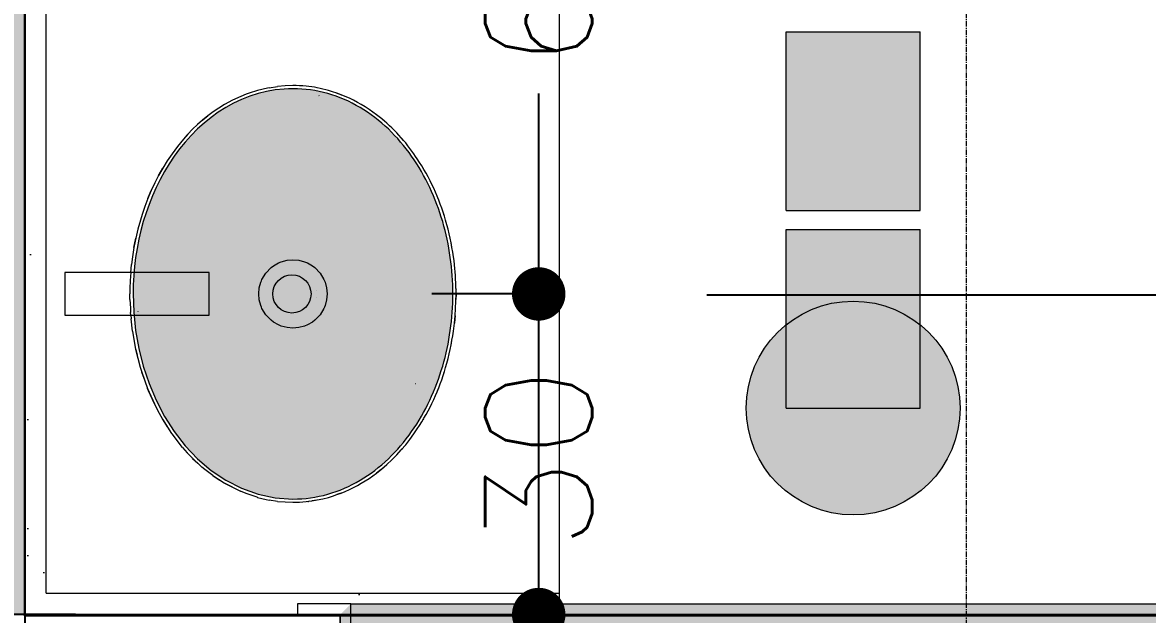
# Model space of a CAD drawing. Header units: metres. Extents: x -1783 to 21505, y -57 to 13660.
# Drawn here: x 13533.9 to 13639.1, y 10411.2 to 10466.6 of the extents above; entities that cross this region are included whole.
import ezdxf

# ---------------------------------------------------------------- set-up
doc = ezdxf.new("R2010")
doc.units = ezdxf.units.M
doc.header["$MEASUREMENT"] = 0
doc.linetypes.add('Dashed', pattern=[0.07, 0.045, -0.025])
doc.linetypes.add('Dot & Dashed', pattern=[0.6, 0.5, -0.05, 0, -0.05])
for name, color, linetype, lineweight in [('0_Caneta_No__99', 7, 'Continuous', 20), ('Bombeiro', 1, 'Continuous', 0), ('Janelas Archicad_Caneta_No__10', 7, 'Continuous', 5), ('Janelas Archicad_Caneta_No__241', 7, 'Continuous', 13), ('LOUCAS-METAIS.ARQ_Caneta_No__96', 252, 'Continuous', 0), ('PAREDE CONSTRUIR_Caneta_No__241', 7, 'Continuous', 13)]:
    doc.layers.add(name, color=color, linetype=linetype, lineweight=lineweight)
for name, color, linetype in [('cotas', 7, 'Continuous'), ('COTAS EXECUTIVO.EXEC', 7, 'Continuous'), ('Janelas Archicad', 7, 'Continuous'), ('PAREDE CONSTRUIR', 7, 'Continuous')]:
    doc.layers.add(name, color=color, linetype=linetype)
for name, color, linetype, lineweight, true_color in [('Janelas Archicad_Caneta_No__9', 7, 'Continuous', 5, 0x020202), ('LOUCAS-METAIS.ARQ_Caneta_No__13', 7, 'Continuous', 0, 0xaaaaaa), ('LOUCAS-METAIS.ARQ_Caneta_No__16', 7, 'Continuous', 0, 0xc9c9c9), ('LOUCAS-METAIS.ARQ_Caneta_No__19', 7, 'Continuous', 0, 0xe9e9e9)]:
    doc.layers.add(name, color=color, linetype=linetype, lineweight=lineweight, true_color=true_color)
doc.styles.add('R80', font='romans.shx', dxfattribs={"height": 10})
doc.dimstyles.new('1-50', dxfattribs={"dimtxt": 10, "dimasz": 5, "dimexe": 10, "dimexo": 10, "dimgap": 3, "dimtad": 1, "dimdec": 1, "dimrnd": 1, "dimdsep": 46, "dimtxsty": 'R80', "dimblk": 'DOT', "dimcen": 0, "dimclrd": 252, "dimclre": 252, "dimclrt": 252, "dimadec": 0, "dimazin": 0, "dimtfac": 1, "dimtdec": 1, "dimtix": 1, "dimtmove": 2, "dimatfit": 3, "dimldrblk": 'DOT', "dimfxl": 1, "dimtolj": 1, "dimarcsym": 0})
pattern_1 = [(45, (18585.245, 16091.269), (-6.363961, 6.363961), [0, -6, 0, -9]), (110, (18605.245, 16091.269), (8.457234, 3.078181), [0, -4.4, 0, -7.6])]

# ---------------------------------------------------------------- blocks, each defined once
blk = doc.blocks.new('_Dot')
at = {"color": 0, "linetype": 'ByBlock', "lineweight": -2}
blk.add_line((-0.5, 0), (-1, 0), dxfattribs=at)
at = {"color": 0, "linetype": 'ByBlock', "const_width": 0.5}
blk.add_lwpolyline([(-0.25, 0, 1), (0.25, 0, 1)], format="xyb", close=True, dxfattribs=at)
blk = doc.blocks.new('*D7155')
at = {"layer": 'COTAS EXECUTIVO.EXEC', "color": 252, "lineweight": -2, "transparency": 16777216}
for p, q in [((13582.15, 10446.21), (13582.15, 10451.21)), ((13581.37, 10441.21), (13572.15, 10441.21)), ((13582.15, 10411.21), (13582.15, 10441.21)), ((13544.08, 10411.21), (13592.15, 10411.21)), ((13582.15, 10406.21), (13582.15, 10401.21))]:
    blk.add_line(p, q, dxfattribs=at)
at = {"layer": 'COTAS EXECUTIVO.EXEC', "color": 252, "lineweight": -2, "transparency": 16777216, "xscale": 5, "yscale": 5, "zscale": 5}
for p, rotation in [((13582.15, 10441.21), 270), ((13582.15, 10411.21), 90)]:
    blk.add_blockref('_Dot', p, dxfattribs=dict(at, rotation=rotation))
at = {"layer": 'COTAS EXECUTIVO.EXEC', "color": 252, "transparency": 16777216, "insert": (13582.15, 10425.81), "char_height": 10, "attachment_point": 5, "rotation": 90, "style": 'R80'}
blk.add_mtext('\\A1;30', dxfattribs=at)
blk = doc.blocks.new('*D7156')
at = {"layer": 'COTAS EXECUTIVO.EXEC', "color": 252, "lineweight": -2, "transparency": 16777216}
for p, q in [((13579.37, 10501.21), (13572.15, 10501.21)), ((13582.15, 10496.21), (13582.15, 10481.67)), ((13582.15, 10446.21), (13582.15, 10459.95)), ((13581.37, 10441.21), (13572.15, 10441.21))]:
    blk.add_line(p, q, dxfattribs=at)
at = {"layer": 'COTAS EXECUTIVO.EXEC', "color": 252, "lineweight": -2, "transparency": 16777216, "xscale": 5, "yscale": 5, "zscale": 5}
for p, rotation in [((13582.15, 10501.21), 90), ((13582.15, 10441.21), 270)]:
    blk.add_blockref('_Dot', p, dxfattribs=dict(at, rotation=rotation))
at = {"layer": 'COTAS EXECUTIVO.EXEC', "color": 252, "transparency": 16777216, "insert": (13582.15, 10470.81), "char_height": 10, "attachment_point": 5, "rotation": 90, "style": 'R80'}
blk.add_mtext('\\A1;60', dxfattribs=at)
blk = doc.blocks.new('*D7159')
at = {"layer": 'COTAS EXECUTIVO.EXEC', "color": 252, "lineweight": -2, "transparency": 16777216}
for p, q in [((13911.16, 10446.11), (13911.16, 10451.11)), ((13597.87, 10441.11), (13921.16, 10441.11)), ((13911.16, 10411.21), (13911.16, 10441.11)), ((13864.01, 10411.21), (13921.16, 10411.21)), ((13911.16, 10406.21), (13911.16, 10401.21))]:
    blk.add_line(p, q, dxfattribs=at)
at = {"layer": 'COTAS EXECUTIVO.EXEC', "color": 252, "lineweight": -2, "transparency": 16777216, "xscale": 5, "yscale": 5, "zscale": 5}
for p, rotation in [((13911.16, 10441.11), 270), ((13911.16, 10411.21), 90)]:
    blk.add_blockref('_Dot', p, dxfattribs=dict(at, rotation=rotation))
at = {"layer": 'COTAS EXECUTIVO.EXEC', "color": 252, "transparency": 16777216, "insert": (13911.16, 10425.76), "char_height": 10, "attachment_point": 5, "rotation": 90, "style": 'R80'}
blk.add_mtext('\\A1;30', dxfattribs=at)
blk = doc.blocks.new('*D7160')
at = {"layer": 'COTAS EXECUTIVO.EXEC', "color": 252, "lineweight": -2, "transparency": 16777216}
for p, q in [((13595.87, 10501.11), (13921.16, 10501.11)), ((13911.16, 10496.11), (13911.16, 10481.57)), ((13911.16, 10446.11), (13911.16, 10459.85)), ((13597.87, 10441.11), (13921.16, 10441.11))]:
    blk.add_line(p, q, dxfattribs=at)
at = {"layer": 'COTAS EXECUTIVO.EXEC', "color": 252, "lineweight": -2, "transparency": 16777216, "xscale": 5, "yscale": 5, "zscale": 5}
for p, rotation in [((13911.16, 10501.11), 90), ((13911.16, 10441.11), 270)]:
    blk.add_blockref('_Dot', p, dxfattribs=dict(at, rotation=rotation))
at = {"layer": 'COTAS EXECUTIVO.EXEC', "color": 252, "transparency": 16777216, "insert": (13911.16, 10470.71), "char_height": 10, "attachment_point": 5, "rotation": 90, "style": 'R80'}
blk.add_mtext('\\A1;60', dxfattribs=at)
blk = doc.blocks.new('*D7185')
at = {"layer": 'COTAS EXECUTIVO.EXEC', "color": 252, "lineweight": -2, "transparency": 16777216}
for p, q in [((13538.84, 10411.21), (12953.06, 10411.21)), ((12963.06, 10396.21), (12963.06, 10406.21)), ((13548.84, 10391.21), (12953.06, 10391.21))]:
    blk.add_line(p, q, dxfattribs=at)
at = {"layer": 'COTAS EXECUTIVO.EXEC', "color": 252, "lineweight": -2, "transparency": 16777216, "xscale": 5, "yscale": 5, "zscale": 5}
for p, rotation in [((12963.06, 10411.21), 90), ((12963.06, 10391.21), 270)]:
    blk.add_blockref('_Dot', p, dxfattribs=dict(at, rotation=rotation))
at = {"layer": 'COTAS EXECUTIVO.EXEC', "color": 252, "transparency": 16777216, "insert": (12962.89, 10376.22), "char_height": 10, "attachment_point": 5, "rotation": 90, "style": 'R80'}
blk.add_mtext('\\A1;20', dxfattribs=at)
blk = doc.blocks.new('*D7204')
at = {"layer": 'COTAS EXECUTIVO.EXEC', "color": 252, "lineweight": -2, "transparency": 16777216}
for p, q in [((13538.84, 10411.21), (13105.48, 10411.21)), ((13115.48, 10396.21), (13115.48, 10406.21)), ((13548.84, 10391.21), (13105.48, 10391.21))]:
    blk.add_line(p, q, dxfattribs=at)
at = {"layer": 'COTAS EXECUTIVO.EXEC', "color": 252, "lineweight": -2, "transparency": 16777216, "xscale": 5, "yscale": 5, "zscale": 5}
for p, rotation in [((13115.48, 10411.21), 90), ((13115.48, 10391.21), 270)]:
    blk.add_blockref('_Dot', p, dxfattribs=dict(at, rotation=rotation))
at = {"layer": 'COTAS EXECUTIVO.EXEC', "color": 252, "transparency": 16777216, "insert": (13115.31, 10376.22), "char_height": 10, "attachment_point": 5, "rotation": 90, "style": 'R80'}
blk.add_mtext('\\A1;20', dxfattribs=at)
blk = doc.blocks.new('*D7205')
at = {"layer": 'COTAS EXECUTIVO.EXEC', "color": 252, "lineweight": -2, "transparency": 16777216}
for p, q in [((14073.86, 10816.21), (13105.31, 10816.21)), ((13115.31, 10811.21), (13115.31, 10615.82)), ((13115.31, 10416.21), (13115.31, 10584.11)), ((13538.84, 10411.21), (13105.31, 10411.21))]:
    blk.add_line(p, q, dxfattribs=at)
at = {"layer": 'COTAS EXECUTIVO.EXEC', "color": 252, "lineweight": -2, "transparency": 16777216, "xscale": 5, "yscale": 5, "zscale": 5}
for p, rotation in [((13115.31, 10816.21), 90), ((13115.31, 10411.21), 270)]:
    blk.add_blockref('_Dot', p, dxfattribs=dict(at, rotation=rotation))
at = {"layer": 'COTAS EXECUTIVO.EXEC', "color": 252, "transparency": 16777216, "insert": (13115.31, 10599.97), "char_height": 10, "attachment_point": 5, "rotation": 90, "style": 'R80'}
blk.add_mtext('\\A1;405', dxfattribs=at)
blk = doc.blocks.new('*D7316')
at = {"layer": 'COTAS EXECUTIVO.EXEC', "color": 252, "lineweight": -2, "transparency": 16777216}
for p, q in [((13558.84, 10411.21), (14275.88, 10411.21)), ((14265.88, 10396.21), (14265.88, 10406.21)), ((13568.84, 10391.21), (14275.88, 10391.21))]:
    blk.add_line(p, q, dxfattribs=at)
at = {"layer": 'COTAS EXECUTIVO.EXEC', "color": 252, "lineweight": -2, "transparency": 16777216, "xscale": 5, "yscale": 5, "zscale": 5}
for p, rotation in [((14265.88, 10411.21), 90), ((14265.88, 10391.21), 270)]:
    blk.add_blockref('_Dot', p, dxfattribs=dict(at, rotation=rotation))
at = {"layer": 'COTAS EXECUTIVO.EXEC', "color": 252, "transparency": 16777216, "insert": (14265.71, 10376.22), "char_height": 10, "attachment_point": 5, "rotation": 90, "style": 'R80'}
blk.add_mtext('\\A1;20', dxfattribs=at)
blk = doc.blocks.new('*D7317')
at = {"layer": 'COTAS EXECUTIVO.EXEC', "color": 252, "lineweight": -2, "transparency": 16777216}
for p, q in [((14093.86, 10816.21), (14275.71, 10816.21)), ((14265.71, 10811.21), (14265.71, 10615.82)), ((14265.71, 10416.21), (14265.71, 10584.11)), ((13558.84, 10411.21), (14275.71, 10411.21))]:
    blk.add_line(p, q, dxfattribs=at)
at = {"layer": 'COTAS EXECUTIVO.EXEC', "color": 252, "lineweight": -2, "transparency": 16777216, "xscale": 5, "yscale": 5, "zscale": 5}
for p, rotation in [((14265.71, 10816.21), 90), ((14265.71, 10411.21), 270)]:
    blk.add_blockref('_Dot', p, dxfattribs=dict(at, rotation=rotation))
at = {"layer": 'COTAS EXECUTIVO.EXEC', "color": 252, "transparency": 16777216, "insert": (14265.71, 10599.97), "char_height": 10, "attachment_point": 5, "rotation": 90, "style": 'R80'}
blk.add_mtext('\\A1;405', dxfattribs=at)
blk = doc.blocks.new('*D7361')
at = {"layer": 'COTAS EXECUTIVO.EXEC', "color": 252, "lineweight": -2, "transparency": 16777216}
for p, q in [((13524.08, 10603.71), (13524.08, 10332.29)), ((13534.08, 10603.71), (13534.08, 10332.29)), ((13519.08, 10342.29), (13514.08, 10342.29)), ((13524.08, 10342.29), (13534.08, 10342.29)), ((13539.08, 10342.29), (13544.08, 10342.29))]:
    blk.add_line(p, q, dxfattribs=at)
at = {"layer": 'COTAS EXECUTIVO.EXEC', "color": 252, "lineweight": -2, "transparency": 16777216, "xscale": 5, "yscale": 5, "zscale": 5}
blk.add_blockref('_Dot', (13524.08, 10342.29), dxfattribs=at)
at = {"layer": 'COTAS EXECUTIVO.EXEC', "color": 252, "lineweight": -2, "transparency": 16777216, "xscale": 5, "yscale": 5, "zscale": 5, "rotation": 180}
blk.add_blockref('_Dot', (13534.08, 10342.29), dxfattribs=at)
at = {"layer": 'COTAS EXECUTIVO.EXEC', "color": 252, "transparency": 16777216, "insert": (13506.36, 10342.29), "char_height": 10, "attachment_point": 5, "style": 'R80'}
blk.add_mtext('\\A1;10', dxfattribs=at)
blk = doc.blocks.new('*D7362')
at = {"layer": 'COTAS EXECUTIVO.EXEC', "color": 252, "lineweight": -2, "transparency": 16777216}
for p, q in [((13534.08, 10603.71), (13534.08, 10332.29)), ((13844.01, 10603.71), (13844.01, 10332.29)), ((13539.08, 10342.29), (13659.44, 10342.29)), ((13839.01, 10342.29), (13691.15, 10342.29))]:
    blk.add_line(p, q, dxfattribs=at)
at = {"layer": 'COTAS EXECUTIVO.EXEC', "color": 252, "lineweight": -2, "transparency": 16777216, "xscale": 5, "yscale": 5, "zscale": 5, "rotation": 180}
blk.add_blockref('_Dot', (13534.08, 10342.29), dxfattribs=at)
at = {"layer": 'COTAS EXECUTIVO.EXEC', "color": 252, "lineweight": -2, "transparency": 16777216, "xscale": 5, "yscale": 5, "zscale": 5}
blk.add_blockref('_Dot', (13844.01, 10342.29), dxfattribs=at)
at = {"layer": 'COTAS EXECUTIVO.EXEC', "color": 252, "transparency": 16777216, "insert": (13675.3, 10342.29), "char_height": 10, "attachment_point": 5, "style": 'R80'}
blk.add_mtext('\\A1;310', dxfattribs=at)
blk = doc.blocks.new('*D7370')
at = {"layer": 'COTAS EXECUTIVO.EXEC', "color": 252, "lineweight": -2, "transparency": 16777216}
for p, q in [((13534.08, 10603.71), (13534.08, 10343.42)), ((13563.59, 10390.21), (13563.59, 10343.42)), ((13529.08, 10353.42), (13524.08, 10353.42)), ((13534.08, 10353.42), (13563.59, 10353.42)), ((13568.59, 10353.42), (13573.59, 10353.42))]:
    blk.add_line(p, q, dxfattribs=at)
at = {"layer": 'COTAS EXECUTIVO.EXEC', "color": 252, "lineweight": -2, "transparency": 16777216, "xscale": 5, "yscale": 5, "zscale": 5}
blk.add_blockref('_Dot', (13534.08, 10353.42), dxfattribs=at)
at = {"layer": 'COTAS EXECUTIVO.EXEC', "color": 252, "lineweight": -2, "transparency": 16777216, "xscale": 5, "yscale": 5, "zscale": 5, "rotation": 180}
blk.add_blockref('_Dot', (13563.59, 10353.42), dxfattribs=at)
at = {"layer": 'COTAS EXECUTIVO.EXEC', "color": 252, "transparency": 16777216, "insert": (13552.22, 10360.42), "char_height": 10, "attachment_point": 5, "style": 'R80'}
blk.add_mtext('\\A1;30', dxfattribs=at)
blk = doc.blocks.new('Horizontal Multi-Sash Window 26')
at = {"layer": 'Janelas Archicad', "linetype": 'Continuous', "lineweight": 0, "true_color": 0xffffff}
blk.add_hatch(color=7, dxfattribs=at).paths.add_polyline_path([(-1.25, -0.06), (-1.25, -0.11), (-1.24, -0.12), (1.24, -0.12), (1.25, -0.11), (1.25, -0.06)])
at = {"layer": 'Janelas Archicad_Caneta_No__10', "color": 7, "linetype": 'Continuous', "lineweight": 5}
for p, q in [((-1.25, -0.11), (-1.25, -0.06)), ((-1.24, -0.06), (-1.24, -0.11)), ((-1.29, -0.12), (-1.29, -0.11)), ((-1.29, -0.11), (-1.24, -0.11)), ((-1.24, -0.11), (-1.25, -0.11)), ((-1.24, -0.11), (-1.24, -0.12)), ((-1.24, -0.12), (-1.29, -0.12))]:
    blk.add_line(p, q, dxfattribs=at)
at = {"layer": 'Janelas Archicad_Caneta_No__241', "color": 7, "linetype": 'Continuous', "lineweight": 13}
for p in [(-1.25, -0.08), (-1.29, -0.11)]:
    blk.add_line(p, (-1.25, -0.11), dxfattribs=at)
at = {"layer": 'Janelas Archicad_Caneta_No__9', "color": 18, "linetype": 'Dashed', "lineweight": 5, "true_color": 0x020202}
blk.add_line((-1.25, -0.11), (1.25, -0.11), dxfattribs=at)
at = {"layer": 'Janelas Archicad_Caneta_No__9', "color": 18, "linetype": 'Continuous', "lineweight": 5, "true_color": 0x020202}
blk.add_line((-1.24, -0.12), (1.24, -0.12), dxfattribs=at)
blk = doc.blocks.new('Tap 26')
at = {"layer": 'LOUCAS-METAIS.ARQ_Caneta_No__96', "color": 252, "linetype": 'Continuous', "lineweight": 0, "flags": 128}
blk.add_lwpolyline([(-0.02, -0.115), (0.02, -0.115), (0.02, 0.02), (-0.02, 0.02)], close=True, dxfattribs=at)
blk = doc.blocks.new('Cuba deca Oval 40x30(1)')
at = {"layer": 'LOUCAS-METAIS.ARQ_Caneta_No__19', "linetype": 'Continuous', "lineweight": 0, "true_color": 0x747474}
blk.add_hatch(color=8, dxfattribs=at).paths.add_polyline_path([(0.0076, 0.12), (0.0101, 0.1121), (0.0131, 0.1044), (0.0166, 0.097), (0.0206, 0.0897), (0.0251, 0.0827), (0.0299, 0.076), (0.0352, 0.0695), (0.0407, 0.0633), (0.0467, 0.0574), (0.0529, 0.0518), (0.0594, 0.0465), (0.0662, 0.0415), (0.0732, 0.0368), (0.0805, 0.0324), (0.0879, 0.0283), (0.0955, 0.0245), (0.1033, 0.0211), (0.1112, 0.0179), (0.1192, 0.0151), (0.1274, 0.0125), (0.1356, 0.0103), (0.1439, 0.0083), (0.1524, 0.0067), (0.1608, 0.0054), (0.1693, 0.0043), (0.1779, 0.0036), (0.1864, 0.0031), (0.195, 0.003), (0.2121, 0.0036), (0.2292, 0.0054), (0.2461, 0.0083), (0.2626, 0.0125), (0.2788, 0.0179), (0.2945, 0.0245), (0.3096, 0.0324), (0.3238, 0.0415), (0.3371, 0.0518), (0.3493, 0.0633), (0.3601, 0.076), (0.3694, 0.0897), (0.3769, 0.1044), (0.3824, 0.12), (0.3858, 0.136), (0.387, 0.1525), (0.3869, 0.1566), (0.3867, 0.1608), (0.3863, 0.1649), (0.3858, 0.169), (0.3852, 0.173), (0.3844, 0.1771), (0.3835, 0.1811), (0.3824, 0.185), (0.3812, 0.189), (0.3799, 0.1929), (0.3785, 0.1967), (0.3769, 0.2006), (0.3752, 0.2043), (0.3734, 0.208), (0.3714, 0.2117), (0.3694, 0.2153), (0.3672, 0.2188), (0.3649, 0.2223), (0.3626, 0.2257), (0.3601, 0.229), (0.3575, 0.2323), (0.3548, 0.2355), (0.3521, 0.2387), (0.3493, 0.2417), (0.3463, 0.2447), (0.3433, 0.2476), (0.3402, 0.2505), (0.3371, 0.2532), (0.3339, 0.2559), (0.3306, 0.2585), (0.3272, 0.2611), (0.3238, 0.2635), (0.3203, 0.2659), (0.3168, 0.2682), (0.3132, 0.2705), (0.3095, 0.2726), (0.3059, 0.2747), (0.3021, 0.2767), (0.2983, 0.2786), (0.2945, 0.2805), (0.2906, 0.2822), (0.2867, 0.2839), (0.2828, 0.2855), (0.2788, 0.2871), (0.2748, 0.2885), (0.2708, 0.2899), (0.2667, 0.2912), (0.2626, 0.2925), (0.2585, 0.2936), (0.2544, 0.2947), (0.2502, 0.2957), (0.2461, 0.2967), (0.2419, 0.2975), (0.2376, 0.2983), (0.2334, 0.299), (0.2292, 0.2996), (0.2249, 0.3002), (0.2207, 0.3007), (0.2164, 0.3011), (0.2121, 0.3014), (0.2079, 0.3017), (0.2036, 0.3019), (0.1993, 0.302), (0.195, 0.302), (0.1928, 0.302), (0.1907, 0.302), (0.1864, 0.3019), (0.1821, 0.3017), (0.1779, 0.3014), (0.1736, 0.3011), (0.1693, 0.3007), (0.1651, 0.3002), (0.1608, 0.2996), (0.1566, 0.299), (0.1523, 0.2983), (0.1481, 0.2975), (0.1439, 0.2966), (0.1398, 0.2957), (0.1356, 0.2947), (0.1315, 0.2936), (0.1274, 0.2925), (0.1233, 0.2912), (0.1192, 0.2899), (0.1152, 0.2885), (0.1112, 0.2871), (0.1072, 0.2855), (0.1033, 0.2839), (0.0993, 0.2822), (0.0955, 0.2805), (0.0917, 0.2786), (0.0879, 0.2767), (0.0841, 0.2747), (0.0804, 0.2726), (0.0768, 0.2705), (0.0732, 0.2682), (0.0697, 0.2659), (0.0662, 0.2635), (0.0628, 0.2611), (0.0594, 0.2585), (0.0561, 0.2559), (0.0529, 0.2532), (0.0497, 0.2505), (0.0467, 0.2476), (0.0437, 0.2447), (0.0407, 0.2417), (0.0379, 0.2387), (0.0351, 0.2355), (0.0325, 0.2323), (0.0299, 0.229), (0.0274, 0.2257), (0.0251, 0.2223), (0.0228, 0.2188), (0.0206, 0.2153), (0.0186, 0.2117), (0.0166, 0.208), (0.0148, 0.2043), (0.0131, 0.2006), (0.0115, 0.1967), (0.0101, 0.1929), (0.0088, 0.189), (0.0076, 0.185), (0.0065, 0.1811), (0.0056, 0.177), (0.0048, 0.173), (0.0042, 0.1689), (0.0037, 0.1649), (0.0033, 0.1607), (0.0031, 0.1566), (0.003, 0.1525), (0.0031, 0.1484), (0.0033, 0.1442), (0.0042, 0.136), (0.0056, 0.1279)])
at = {"layer": 'LOUCAS-METAIS.ARQ_Caneta_No__96', "color": 252, "linetype": 'Continuous', "lineweight": 0}
for p, q in [((0.1261, 0.2952), (0.1223, 0.2941)), ((0.1303, 0.2964), (0.1261, 0.2952)), ((0.1345, 0.2975), (0.1303, 0.2964)), ((0.1356, 0.2947), (0.1315, 0.2936)), ((0.1388, 0.2986), (0.1345, 0.2975)), ((0.1398, 0.2957), (0.1356, 0.2947)), ((0.143, 0.2995), (0.1388, 0.2986)), ((0.1439, 0.2966), (0.1398, 0.2957)), ((0.1473, 0.3004), (0.143, 0.2995)), ((0.1481, 0.2975), (0.1439, 0.2966)), ((0.1516, 0.3012), (0.1473, 0.3004)), ((0.1487, 0.3007), (0.1473, 0.3004)), ((0.1523, 0.2983), (0.1481, 0.2975)), ((0.1516, 0.3012), (0.1487, 0.3007)), ((0.1559, 0.3019), (0.1516, 0.3012)), ((0.1566, 0.299), (0.1523, 0.2983)), ((0.1602, 0.3026), (0.1559, 0.3019)), ((0.1608, 0.2996), (0.1566, 0.299)), ((0.1639, 0.3031), (0.1602, 0.3026)), ((0.1651, 0.3002), (0.1608, 0.2996)), ((0.1677, 0.3035), (0.1639, 0.3031)), ((0.1693, 0.3007), (0.1651, 0.3002)), ((0.1711, 0.3039), (0.1677, 0.3035)), ((0.1736, 0.3011), (0.1693, 0.3007)), ((0.1745, 0.3042), (0.1711, 0.3039)), ((0.1717, 0.3039), (0.1711, 0.3039)), ((0.1779, 0.3014), (0.1736, 0.3011)), ((0.1779, 0.3044), (0.1745, 0.3042)), ((0.175, 0.3042), (0.1749, 0.3042)), ((0.1751, 0.3042), (0.175, 0.3042)), ((0.1813, 0.3046), (0.1779, 0.3044)), ((0.1821, 0.3017), (0.1779, 0.3014)), ((0.1847, 0.3048), (0.1813, 0.3046)), ((0.1864, 0.3019), (0.1821, 0.3017)), ((0.1881, 0.3049), (0.1847, 0.3048)), ((0.1907, 0.302), (0.1864, 0.3019)), ((0.1916, 0.305), (0.1881, 0.3049)), ((0.1899, 0.3049), (0.1897, 0.3049)), ((0.1899, 0.3049), (0.1905, 0.305)), ((0.1928, 0.302), (0.1907, 0.302)), ((0.195, 0.305), (0.1916, 0.305)), ((0.195, 0.302), (0.1928, 0.302)), ((0.195, 0.305), (0.2001, 0.3049)), ((0.2019, 0.3049), (0.195, 0.305)), ((0.1993, 0.302), (0.195, 0.302)), ((0.2036, 0.3019), (0.1993, 0.302)), ((0.2006, 0.3049), (0.2001, 0.3049)), ((0.2087, 0.3046), (0.2019, 0.3049)), ((0.2079, 0.3017), (0.2036, 0.3019)), ((0.2121, 0.3014), (0.2079, 0.3017)), ((0.2155, 0.3042), (0.2087, 0.3046)), ((0.2164, 0.3011), (0.2121, 0.3014)), ((0.215, 0.3042), (0.2147, 0.3042)), ((0.2153, 0.3042), (0.215, 0.3042)), ((0.2155, 0.3042), (0.2183, 0.3039)), ((0.2223, 0.3035), (0.2155, 0.3042)), ((0.2207, 0.3007), (0.2164, 0.3011)), ((0.2183, 0.3039), (0.2223, 0.3035)), ((0.2249, 0.3002), (0.2207, 0.3007)), ((0.2298, 0.3026), (0.2223, 0.3035)), ((0.2292, 0.2996), (0.2249, 0.3002)), ((0.2334, 0.299), (0.2292, 0.2996)), ((0.2341, 0.3019), (0.2298, 0.3026)), ((0.2376, 0.2983), (0.2334, 0.299)), ((0.2384, 0.3012), (0.2341, 0.3019)), ((0.2419, 0.2975), (0.2376, 0.2983)), ((0.2413, 0.3007), (0.2384, 0.3012)), ((0.2427, 0.3004), (0.2384, 0.3012)), ((0.2427, 0.3004), (0.2413, 0.3007)), ((0.2461, 0.2967), (0.2419, 0.2975)), ((0.247, 0.2995), (0.2427, 0.3004)), ((0.2502, 0.2957), (0.2461, 0.2967)), ((0.2512, 0.2986), (0.247, 0.2995)), ((0.2544, 0.2947), (0.2502, 0.2957)), ((0.2555, 0.2975), (0.2512, 0.2986)), ((0.2585, 0.2936), (0.2544, 0.2947)), ((0.2597, 0.2964), (0.2555, 0.2975)), ((0.2639, 0.2952), (0.2597, 0.2964)), ((0.2677, 0.2941), (0.2639, 0.2952)), ((0.0962, 0.2841), (0.0926, 0.2824)), ((0.0999, 0.2857), (0.0962, 0.2841)), ((0.1035, 0.2873), (0.0999, 0.2857)), ((0.1072, 0.2855), (0.1033, 0.2839)), ((0.1072, 0.2888), (0.1035, 0.2873)), ((0.1043, 0.2876), (0.1035, 0.2873)), ((0.1059, 0.2883), (0.1043, 0.2876)), ((0.1061, 0.2883), (0.1059, 0.2883)), ((0.111, 0.2902), (0.1072, 0.2888)), ((0.1112, 0.2871), (0.1072, 0.2855)), ((0.1147, 0.2916), (0.111, 0.2902)), ((0.1152, 0.2885), (0.1112, 0.2871)), ((0.1185, 0.2929), (0.1147, 0.2916)), ((0.1192, 0.2899), (0.1152, 0.2885)), ((0.1223, 0.2941), (0.1185, 0.2929)), ((0.1233, 0.2912), (0.1192, 0.2899)), ((0.121, 0.2937), (0.1208, 0.2936)), ((0.121, 0.2937), (0.1215, 0.2938)), ((0.1274, 0.2925), (0.1233, 0.2912)), ((0.1315, 0.2936), (0.1274, 0.2925)), ((0.2626, 0.2925), (0.2585, 0.2936)), ((0.2667, 0.2912), (0.2626, 0.2925)), ((0.2708, 0.2899), (0.2667, 0.2912)), ((0.2715, 0.2929), (0.2677, 0.2941)), ((0.2685, 0.2938), (0.269, 0.2937)), ((0.2692, 0.2936), (0.269, 0.2937)), ((0.2748, 0.2885), (0.2708, 0.2899)), ((0.2753, 0.2916), (0.2715, 0.2929)), ((0.2788, 0.2871), (0.2748, 0.2885)), ((0.279, 0.2902), (0.2753, 0.2916)), ((0.2828, 0.2855), (0.2788, 0.2871)), ((0.2828, 0.2888), (0.279, 0.2902)), ((0.2865, 0.2873), (0.2828, 0.2888)), ((0.2867, 0.2839), (0.2828, 0.2855)), ((0.2841, 0.2883), (0.2839, 0.2883)), ((0.2857, 0.2876), (0.2841, 0.2883)), ((0.2865, 0.2873), (0.2857, 0.2876)), ((0.2901, 0.2857), (0.2865, 0.2873)), ((0.2938, 0.2841), (0.2901, 0.2857)), ((0.2974, 0.2824), (0.2938, 0.2841)), ((0.0786, 0.275), (0.0752, 0.273)), ((0.0773, 0.2743), (0.0771, 0.2741)), ((0.0773, 0.2743), (0.0777, 0.2745)), ((0.0821, 0.277), (0.0786, 0.275)), ((0.0841, 0.2747), (0.0804, 0.2726)), ((0.0856, 0.2789), (0.0821, 0.277)), ((0.0834, 0.2777), (0.0821, 0.277)), ((0.0856, 0.2789), (0.0834, 0.2777)), ((0.0879, 0.2767), (0.0841, 0.2747)), ((0.0891, 0.2807), (0.0856, 0.2789)), ((0.0917, 0.2786), (0.0879, 0.2767)), ((0.0926, 0.2824), (0.0891, 0.2807)), ((0.0913, 0.2818), (0.0909, 0.2816)), ((0.0915, 0.2819), (0.0913, 0.2818)), ((0.0955, 0.2805), (0.0917, 0.2786)), ((0.0993, 0.2822), (0.0955, 0.2805)), ((0.1033, 0.2839), (0.0993, 0.2822)), ((0.2906, 0.2822), (0.2867, 0.2839)), ((0.2945, 0.2805), (0.2906, 0.2822)), ((0.2983, 0.2786), (0.2945, 0.2805)), ((0.3009, 0.2807), (0.2974, 0.2824)), ((0.3021, 0.2767), (0.2983, 0.2786)), ((0.2987, 0.2818), (0.2985, 0.2819)), ((0.2991, 0.2816), (0.2987, 0.2818)), ((0.3044, 0.2789), (0.3009, 0.2807)), ((0.3059, 0.2747), (0.3021, 0.2767)), ((0.3079, 0.277), (0.3044, 0.2789)), ((0.3066, 0.2777), (0.3044, 0.2789)), ((0.3095, 0.2726), (0.3059, 0.2747)), ((0.3079, 0.277), (0.3066, 0.2777)), ((0.3114, 0.275), (0.3079, 0.277)), ((0.3148, 0.273), (0.3114, 0.275)), ((0.3123, 0.2745), (0.3127, 0.2743)), ((0.3129, 0.2741), (0.3127, 0.2743)), ((0.0614, 0.2638), (0.0588, 0.2619)), ((0.064, 0.2656), (0.0614, 0.2638)), ((0.0662, 0.2635), (0.0628, 0.2611)), ((0.0663, 0.2672), (0.064, 0.2656)), ((0.0697, 0.2659), (0.0662, 0.2635)), ((0.0686, 0.2688), (0.0663, 0.2672)), ((0.0719, 0.2709), (0.0686, 0.2688)), ((0.0732, 0.2682), (0.0697, 0.2659)), ((0.0752, 0.273), (0.0719, 0.2709)), ((0.0768, 0.2705), (0.0732, 0.2682)), ((0.0804, 0.2726), (0.0768, 0.2705)), ((0.279, 0.2673), (0.2793, 0.2672)), ((0.3132, 0.2705), (0.3095, 0.2726)), ((0.3168, 0.2682), (0.3132, 0.2705)), ((0.3181, 0.2709), (0.3148, 0.273)), ((0.3203, 0.2659), (0.3168, 0.2682)), ((0.3214, 0.2688), (0.3181, 0.2709)), ((0.3238, 0.2635), (0.3203, 0.2659)), ((0.326, 0.2656), (0.3214, 0.2688)), ((0.3272, 0.2611), (0.3238, 0.2635)), ((0.3312, 0.2619), (0.326, 0.2656)), ((0.049, 0.2538), (0.0466, 0.2516)), ((0.0514, 0.2559), (0.049, 0.2538)), ((0.0529, 0.2532), (0.0497, 0.2505)), ((0.0503, 0.255), (0.0499, 0.2546)), ((0.0503, 0.255), (0.0504, 0.2551)), ((0.0538, 0.2579), (0.0514, 0.2559)), ((0.0561, 0.2559), (0.0529, 0.2532)), ((0.0563, 0.2599), (0.0538, 0.2579)), ((0.0594, 0.2585), (0.0561, 0.2559)), ((0.0588, 0.2619), (0.0563, 0.2599)), ((0.0628, 0.2611), (0.0594, 0.2585)), ((0.3306, 0.2585), (0.3272, 0.2611)), ((0.3339, 0.2559), (0.3306, 0.2585)), ((0.3362, 0.2579), (0.3312, 0.2619)), ((0.3371, 0.2532), (0.3339, 0.2559)), ((0.341, 0.2538), (0.3362, 0.2579)), ((0.3402, 0.2505), (0.3371, 0.2532)), ((0.3392, 0.2553), (0.3397, 0.255)), ((0.3405, 0.2542), (0.3397, 0.255)), ((0.3437, 0.2513), (0.341, 0.2538)), ((0.3457, 0.2495), (0.341, 0.2538)), ((0.0376, 0.2427), (0.0354, 0.2404)), ((0.0397, 0.245), (0.0376, 0.2427)), ((0.042, 0.2473), (0.0397, 0.245)), ((0.0437, 0.2447), (0.0407, 0.2417)), ((0.041, 0.2463), (0.0409, 0.2462)), ((0.041, 0.2463), (0.0412, 0.2465)), ((0.0443, 0.2495), (0.042, 0.2473)), ((0.0467, 0.2476), (0.0437, 0.2447)), ((0.0466, 0.2516), (0.0443, 0.2495)), ((0.0463, 0.2513), (0.0466, 0.2516)), ((0.0497, 0.2505), (0.0467, 0.2476)), ((0.3433, 0.2476), (0.3402, 0.2505)), ((0.3463, 0.2447), (0.3433, 0.2476)), ((0.3457, 0.2495), (0.3437, 0.2513)), ((0.3503, 0.245), (0.3457, 0.2495)), ((0.3493, 0.2417), (0.3463, 0.2447)), ((0.3477, 0.2475), (0.349, 0.2463)), ((0.3493, 0.2459), (0.349, 0.2463)), ((0.3546, 0.2404), (0.3503, 0.245)), ((0.0293, 0.2331), (0.0274, 0.2306)), ((0.0313, 0.2356), (0.0293, 0.2331)), ((0.0325, 0.2323), (0.0299, 0.229)), ((0.0307, 0.2349), (0.0313, 0.2356)), ((0.0333, 0.238), (0.0313, 0.2356)), ((0.0324, 0.237), (0.032, 0.2365)), ((0.0325, 0.237), (0.0324, 0.237)), ((0.0351, 0.2355), (0.0325, 0.2323)), ((0.0354, 0.2404), (0.0333, 0.238)), ((0.0379, 0.2387), (0.0351, 0.2355)), ((0.0407, 0.2417), (0.0379, 0.2387)), ((0.3521, 0.2387), (0.3493, 0.2417)), ((0.3548, 0.2355), (0.3521, 0.2387)), ((0.3587, 0.2356), (0.3546, 0.2404)), ((0.3575, 0.2323), (0.3548, 0.2355)), ((0.3576, 0.237), (0.3571, 0.2375)), ((0.3601, 0.229), (0.3575, 0.2323)), ((0.3584, 0.2359), (0.3576, 0.237)), ((0.3626, 0.2306), (0.3587, 0.2356)), ((0.3587, 0.2356), (0.3593, 0.2349)), ((0.3593, 0.2349), (0.3626, 0.2306)), ((0.0224, 0.2237), (0.02, 0.2201)), ((0.0248, 0.2272), (0.0224, 0.2237)), ((0.0251, 0.2223), (0.0228, 0.2188)), ((0.0247, 0.227), (0.0247, 0.227)), ((0.0247, 0.227), (0.0247, 0.227)), ((0.0274, 0.2306), (0.0248, 0.2272)), ((0.0274, 0.2257), (0.0251, 0.2223)), ((0.0299, 0.229), (0.0274, 0.2257)), ((0.3626, 0.2257), (0.3601, 0.229)), ((0.3652, 0.2272), (0.3626, 0.2306)), ((0.3649, 0.2223), (0.3626, 0.2257)), ((0.3672, 0.2188), (0.3649, 0.2223)), ((0.3676, 0.2237), (0.3652, 0.2272)), ((0.37, 0.2201), (0.3676, 0.2237)), ((0.0158, 0.2128), (0.0138, 0.209)), ((0.0178, 0.2164), (0.0158, 0.2128)), ((0.0186, 0.2117), (0.0166, 0.208)), ((0.02, 0.2201), (0.0178, 0.2164)), ((0.0206, 0.2153), (0.0186, 0.2117)), ((0.0228, 0.2188), (0.0206, 0.2153)), ((0.3694, 0.2153), (0.3672, 0.2188)), ((0.3714, 0.2117), (0.3694, 0.2153)), ((0.3722, 0.2164), (0.37, 0.2201)), ((0.3734, 0.208), (0.3714, 0.2117)), ((0.3742, 0.2128), (0.3722, 0.2164)), ((0.3762, 0.209), (0.3742, 0.2128)), ((0.0102, 0.2014), (0.0086, 0.1975)), ((0.012, 0.2053), (0.0102, 0.2014)), ((0.0131, 0.2006), (0.0115, 0.1967)), ((0.0138, 0.209), (0.012, 0.2053)), ((0.0148, 0.2043), (0.0131, 0.2006)), ((0.0166, 0.208), (0.0148, 0.2043)), ((0.3752, 0.2043), (0.3734, 0.208)), ((0.3769, 0.2006), (0.3752, 0.2043)), ((0.3781, 0.2053), (0.3762, 0.209)), ((0.3785, 0.1967), (0.3769, 0.2006)), ((0.3798, 0.2014), (0.3781, 0.2053)), ((0.3814, 0.1975), (0.3798, 0.2014)), ((0.0058, 0.1896), (0.0046, 0.1856)), ((0.0072, 0.1936), (0.0058, 0.1896)), ((0.0086, 0.1975), (0.0072, 0.1936)), ((0.0072, 0.1936), (0.0081, 0.1962)), ((0.0081, 0.1962), (0.0086, 0.1975)), ((0.0101, 0.1929), (0.0088, 0.189)), ((0.0115, 0.1967), (0.0101, 0.1929)), ((0.3799, 0.1929), (0.3785, 0.1967)), ((0.3812, 0.189), (0.3799, 0.1929)), ((0.3814, 0.1975), (0.3819, 0.1962)), ((0.3828, 0.1936), (0.3814, 0.1975)), ((0.3819, 0.1962), (0.3828, 0.1936)), ((0.3842, 0.1896), (0.3828, 0.1936)), ((0.3854, 0.1856), (0.3842, 0.1896)), ((0.0033, 0.1805), (0.0027, 0.1779)), ((0.0039, 0.1831), (0.0033, 0.1805)), ((0.0046, 0.1856), (0.0039, 0.1831)), ((0.0065, 0.1811), (0.0056, 0.177)), ((0.0076, 0.185), (0.0065, 0.1811)), ((0.0088, 0.189), (0.0076, 0.185)), ((0.1755, 0.1779), (0.1814, 0.1815)), ((0.1814, 0.1815), (0.1827, 0.182)), ((0.1827, 0.182), (0.184, 0.1826)), ((0.184, 0.1826), (0.1894, 0.184)), ((0.1894, 0.184), (0.195, 0.1845)), ((0.195, 0.1845), (0.2006, 0.184)), ((0.2006, 0.184), (0.206, 0.1826)), ((0.206, 0.1826), (0.2073, 0.182)), ((0.2073, 0.182), (0.2086, 0.1815)), ((0.2086, 0.1815), (0.2145, 0.1779)), ((0.3824, 0.185), (0.3812, 0.189)), ((0.3835, 0.1811), (0.3824, 0.185)), ((0.3844, 0.1771), (0.3835, 0.1811)), ((0.3867, 0.1805), (0.3854, 0.1856)), ((0.3878, 0.1752), (0.3867, 0.1805)), ((0.0013, 0.17), (0.0009, 0.1673)), ((0.0017, 0.1726), (0.0013, 0.17)), ((0.0022, 0.1752), (0.0017, 0.1726)), ((0.0022, 0.1752), (0.0021, 0.1748)), ((0.0027, 0.1779), (0.0022, 0.1752)), ((0.0042, 0.1689), (0.0037, 0.1649)), ((0.0048, 0.173), (0.0042, 0.1689)), ((0.0056, 0.177), (0.0048, 0.173)), ((0.0096, 0.1771), (0.0095, 0.1768)), ((0.166, 0.166), (0.1687, 0.1708)), ((0.1687, 0.1708), (0.1704, 0.173)), ((0.1704, 0.173), (0.1755, 0.1779)), ((0.1915, 0.1747), (0.1915, 0.1747)), ((0.1985, 0.1747), (0.1985, 0.1747)), ((0.2145, 0.1779), (0.2196, 0.173)), ((0.2196, 0.173), (0.2213, 0.1708)), ((0.2213, 0.1708), (0.224, 0.166)), ((0.3852, 0.173), (0.3844, 0.1771)), ((0.3858, 0.169), (0.3852, 0.173)), ((0.3863, 0.1649), (0.3858, 0.169)), ((0.3879, 0.1748), (0.3878, 0.1752)), ((0.3887, 0.17), (0.3878, 0.1752)), ((0.3879, 0.1748), (0.3887, 0.17)), ((0.3894, 0.1647), (0.3887, 0.17)), ((0.0002, 0.1586), (0, 0.1555)), ((0.0003, 0.1616), (0.0002, 0.1586)), ((0.0006, 0.1647), (0.0003, 0.1616)), ((0.0009, 0.1673), (0.0006, 0.1647)), ((0.0009, 0.167), (0.0009, 0.1671)), ((0.0009, 0.1669), (0.0009, 0.167)), ((0.0033, 0.1607), (0.0031, 0.1566)), ((0.0037, 0.1649), (0.0033, 0.1607)), ((0.163, 0.1525), (0.1635, 0.158)), ((0.1635, 0.158), (0.1649, 0.1634)), ((0.1649, 0.1634), (0.166, 0.166)), ((0.224, 0.166), (0.2251, 0.1634)), ((0.2251, 0.1634), (0.2265, 0.158)), ((0.2265, 0.158), (0.227, 0.1525)), ((0.3867, 0.1608), (0.3863, 0.1649)), ((0.3869, 0.1566), (0.3867, 0.1608)), ((0.389, 0.1679), (0.3891, 0.167)), ((0.3892, 0.1665), (0.3891, 0.167)), ((0.3898, 0.1586), (0.3894, 0.1647)), ((0.39, 0.1525), (0.3898, 0.1586)), ((0, 0.1555), (0, 0.1525)), ((0, 0.1525), (0.0002, 0.1452)), ((0.0031, 0.1566), (0.003, 0.1525)), ((0.003, 0.1525), (0.0031, 0.1484)), ((0.0031, 0.1484), (0.0033, 0.1442)), ((0.1635, 0.147), (0.163, 0.1525)), ((0.227, 0.1525), (0.2265, 0.147)), ((0.3858, 0.136), (0.387, 0.1525)), ((0.387, 0.1525), (0.3869, 0.1566)), ((0.3891, 0.1379), (0.39, 0.1525)), ((0.0002, 0.1452), (0.0009, 0.138)), ((0.0009, 0.138), (0.0009, 0.1381)), ((0.0009, 0.138), (0.0009, 0.138)), ((0.0021, 0.1302), (0.0009, 0.138)), ((0.0033, 0.1442), (0.0042, 0.136)), ((0.1649, 0.1416), (0.1635, 0.147)), ((0.166, 0.139), (0.1649, 0.1416)), ((0.1687, 0.1342), (0.166, 0.139)), ((0.224, 0.139), (0.2213, 0.1342)), ((0.2251, 0.1416), (0.224, 0.139)), ((0.2265, 0.147), (0.2251, 0.1416)), ((0.3891, 0.1379), (0.3879, 0.1302)), ((0.3891, 0.138), (0.3891, 0.138)), ((0.0021, 0.1302), (0.0024, 0.1286)), ((0.0024, 0.1286), (0.0046, 0.1194)), ((0.0042, 0.136), (0.0056, 0.1279)), ((0.0056, 0.1279), (0.0076, 0.12)), ((0.1704, 0.132), (0.1687, 0.1342)), ((0.1755, 0.1271), (0.1704, 0.132)), ((0.1814, 0.1235), (0.1755, 0.1271)), ((0.2145, 0.1271), (0.2086, 0.1235)), ((0.2196, 0.132), (0.2145, 0.1271)), ((0.2213, 0.1342), (0.2196, 0.132)), ((0.3824, 0.12), (0.3858, 0.136)), ((0.3854, 0.1194), (0.3874, 0.1275)), ((0.3874, 0.1275), (0.3879, 0.1302)), ((0.0046, 0.1194), (0.0072, 0.1114)), ((0.0076, 0.12), (0.0101, 0.1121)), ((0.1827, 0.123), (0.1814, 0.1235)), ((0.184, 0.1224), (0.1827, 0.123)), ((0.1894, 0.121), (0.184, 0.1224)), ((0.195, 0.1205), (0.1894, 0.121)), ((0.2006, 0.121), (0.195, 0.1205)), ((0.206, 0.1224), (0.2006, 0.121)), ((0.2073, 0.123), (0.206, 0.1224)), ((0.2086, 0.1235), (0.2073, 0.123)), ((0.3769, 0.1044), (0.3824, 0.12)), ((0.3853, 0.1191), (0.3819, 0.1088)), ((0.3853, 0.1191), (0.3854, 0.1194)), ((0.0072, 0.1114), (0.0081, 0.1088)), ((0.0081, 0.1088), (0.0102, 0.1036)), ((0.0101, 0.1121), (0.0131, 0.1044)), ((0.3819, 0.1088), (0.3796, 0.1033)), ((0.0102, 0.1036), (0.0138, 0.096)), ((0.0131, 0.1044), (0.0166, 0.097)), ((0.0138, 0.096), (0.0178, 0.0886)), ((0.0166, 0.097), (0.0206, 0.0897)), ((0.3694, 0.0897), (0.3769, 0.1044)), ((0.3719, 0.0882), (0.3796, 0.1033)), ((0.3722, 0.0886), (0.3796, 0.1033)), ((0.3798, 0.1036), (0.3797, 0.1035)), ((0.0178, 0.0886), (0.0211, 0.0832)), ((0.0206, 0.0897), (0.0251, 0.0827)), ((0.3601, 0.076), (0.3694, 0.0897)), ((0.3649, 0.0775), (0.3719, 0.0882)), ((0.3722, 0.0886), (0.3719, 0.0882)), ((0.0211, 0.0832), (0.0247, 0.078)), ((0.0247, 0.078), (0.0247, 0.078)), ((0.0247, 0.078), (0.0285, 0.073)), ((0.0247, 0.078), (0.0247, 0.078)), ((0.0251, 0.0827), (0.0299, 0.076)), ((0.0299, 0.076), (0.0352, 0.0695)), ((0.3493, 0.0633), (0.3601, 0.076)), ((0.3649, 0.0775), (0.3593, 0.0701)), ((0.3653, 0.078), (0.3651, 0.0777)), ((0.3653, 0.078), (0.3692, 0.084)), ((0.0285, 0.073), (0.0324, 0.068)), ((0.0307, 0.0701), (0.0285, 0.073)), ((0.0324, 0.068), (0.0307, 0.0701)), ((0.0324, 0.068), (0.0366, 0.0633)), ((0.0352, 0.0695), (0.0407, 0.0633)), ((0.0366, 0.0633), (0.041, 0.0587)), ((0.0407, 0.0633), (0.0467, 0.0574)), ((0.3371, 0.0518), (0.3493, 0.0633)), ((0.3482, 0.058), (0.357, 0.0674)), ((0.349, 0.0587), (0.3534, 0.0635)), ((0.3593, 0.0701), (0.357, 0.0674)), ((0.3575, 0.0679), (0.3576, 0.068)), ((0.041, 0.0587), (0.0456, 0.0543)), ((0.0456, 0.0543), (0.0463, 0.0537)), ((0.0456, 0.0543), (0.0503, 0.05)), ((0.0463, 0.0537), (0.0503, 0.05)), ((0.0467, 0.0574), (0.0529, 0.0518)), ((0.3387, 0.0492), (0.3437, 0.0537)), ((0.3437, 0.0537), (0.3482, 0.058)), ((0.349, 0.0587), (0.3485, 0.0582)), ((0.0503, 0.05), (0.0503, 0.05)), ((0.0503, 0.05), (0.057, 0.0445)), ((0.0529, 0.0518), (0.0594, 0.0465)), ((0.057, 0.0445), (0.064, 0.0394)), ((0.0594, 0.0465), (0.0662, 0.0415)), ((0.3238, 0.0415), (0.3371, 0.0518)), ((0.3387, 0.0492), (0.326, 0.0394)), ((0.3397, 0.05), (0.3394, 0.0498)), ((0.064, 0.0394), (0.0705, 0.0349)), ((0.0662, 0.0415), (0.0732, 0.0368)), ((0.0705, 0.0349), (0.0772, 0.0308)), ((0.0732, 0.0368), (0.0805, 0.0324)), ((0.0805, 0.0324), (0.0879, 0.0283)), ((0.2945, 0.0245), (0.3096, 0.0324)), ((0.3096, 0.0324), (0.3238, 0.0415)), ((0.3121, 0.0304), (0.3255, 0.039)), ((0.3127, 0.0307), (0.3193, 0.035)), ((0.326, 0.0394), (0.3255, 0.039)), ((0.0772, 0.0308), (0.0841, 0.0269)), ((0.0834, 0.0273), (0.0772, 0.0308)), ((0.0773, 0.0308), (0.0773, 0.0307)), ((0.0841, 0.0269), (0.0834, 0.0273)), ((0.0841, 0.0269), (0.0912, 0.0233)), ((0.0879, 0.0283), (0.0955, 0.0245)), ((0.0912, 0.0233), (0.0984, 0.0199)), ((0.0912, 0.0232), (0.0913, 0.0232)), ((0.0913, 0.0232), (0.0915, 0.0231)), ((0.0955, 0.0245), (0.1033, 0.0211)), ((0.1033, 0.0211), (0.1112, 0.0179)), ((0.2788, 0.0179), (0.2945, 0.0245)), ((0.2834, 0.0164), (0.298, 0.0229)), ((0.298, 0.0229), (0.2857, 0.0174)), ((0.298, 0.0229), (0.3066, 0.0273)), ((0.2984, 0.0231), (0.2987, 0.0232)), ((0.2987, 0.0232), (0.3066, 0.0273)), ((0.3066, 0.0273), (0.3121, 0.0304)), ((0.3127, 0.0307), (0.3123, 0.0305)), ((0.1043, 0.0174), (0.0984, 0.0199)), ((0.0984, 0.0199), (0.1057, 0.0168)), ((0.1057, 0.0168), (0.1043, 0.0174)), ((0.1057, 0.0168), (0.1132, 0.014)), ((0.1058, 0.0168), (0.1059, 0.0167)), ((0.1059, 0.0167), (0.1061, 0.0167)), ((0.1112, 0.0179), (0.1192, 0.0151)), ((0.1132, 0.014), (0.1207, 0.0114)), ((0.1192, 0.0151), (0.1274, 0.0125)), ((0.1207, 0.0114), (0.1261, 0.0098)), ((0.121, 0.0114), (0.121, 0.0113)), ((0.1274, 0.0125), (0.1356, 0.0103)), ((0.2461, 0.0083), (0.2626, 0.0125)), ((0.2626, 0.0125), (0.2788, 0.0179)), ((0.2635, 0.0096), (0.2682, 0.0111)), ((0.2682, 0.0111), (0.2834, 0.0164)), ((0.269, 0.0113), (0.2684, 0.0111)), ((0.269, 0.0113), (0.2763, 0.014)), ((0.2857, 0.0174), (0.2834, 0.0164)), ((0.284, 0.0167), (0.2841, 0.0167)), ((0.1261, 0.0098), (0.1345, 0.0075)), ((0.1345, 0.0075), (0.143, 0.0055)), ((0.1356, 0.0103), (0.1439, 0.0083)), ((0.1487, 0.0043), (0.143, 0.0055)), ((0.143, 0.0055), (0.1516, 0.0038)), ((0.1439, 0.0083), (0.1524, 0.0067)), ((0.1516, 0.0038), (0.1487, 0.0043)), ((0.1516, 0.0038), (0.1602, 0.0024)), ((0.1524, 0.0067), (0.1608, 0.0054)), ((0.1602, 0.0024), (0.1676, 0.0015)), ((0.1608, 0.0054), (0.1693, 0.0043)), ((0.1717, 0.0011), (0.1676, 0.0015)), ((0.1693, 0.0043), (0.1779, 0.0036)), ((0.1751, 0.0008), (0.1717, 0.0011)), ((0.175, 0.0008), (0.1751, 0.0008)), ((0.175, 0.0008), (0.175, 0.0008)), ((0.1751, 0.0008), (0.1825, 0.0003)), ((0.1779, 0.0036), (0.1864, 0.0031)), ((0.1825, 0.0003), (0.19, 0)), ((0.1864, 0.0031), (0.195, 0.003)), ((0.1898, 0.0001), (0.1899, 0.0001)), ((0.19, 0.0001), (0.1899, 0.0001)), ((0.19, 0), (0.195, 0)), ((0.195, 0.003), (0.2121, 0.0036)), ((0.2001, 0.0001), (0.195, 0)), ((0.2001, 0.0001), (0.2083, 0.0005)), ((0.2083, 0.0005), (0.2125, 0.0006)), ((0.2116, 0.0074), (0.2117, 0.0074)), ((0.2121, 0.0036), (0.2292, 0.0054)), ((0.2145, 0.0008), (0.2125, 0.0006)), ((0.2145, 0.0008), (0.215, 0.0008)), ((0.215, 0.0008), (0.2183, 0.0011)), ((0.2298, 0.0024), (0.2183, 0.0011)), ((0.2292, 0.0054), (0.2461, 0.0083)), ((0.2298, 0.0024), (0.2413, 0.0043)), ((0.2413, 0.0043), (0.2468, 0.0054)), ((0.2468, 0.0054), (0.2635, 0.0096)), ((0.247, 0.0055), (0.2469, 0.0055)), ((0.247, 0.0055), (0.252, 0.0068)), ((0.2639, 0.0098), (0.2635, 0.0096))]:
    blk.add_line(p, q, dxfattribs=at)
blk.add_circle((0.195, 0.1515), 0.0179, dxfattribs=at)

msp = doc.modelspace()

# ---------------------------------------------------------------- hatches: boundary and pattern name
at = {"layer": 'Bombeiro'}
h = msp.add_hatch(color=256, dxfattribs=at)
h.paths.add_polyline_path([(13617.82, 10504.443), (13617.82, 10512.252), (13622.327, 10512.252), (13622.327, 10522.332), (13611.554, 10527.32), (13600.782, 10522.332), (13600.782, 10512.252), (13605.288, 10512.252), (13605.288, 10504.443)])
h.paths.add_polyline_path([(13605.288, 10485.966), (13617.82, 10485.966), (13617.82, 10502.684), (13605.288, 10502.684)])
h.paths.add_polyline_path([(13617.82, 10467.488), (13617.82, 10484.206), (13605.288, 10484.206), (13605.288, 10467.488)])
h.paths.add_polyline_path([(13617.82, 10465.728), (13605.288, 10465.728), (13605.288, 10449.011), (13617.82, 10449.011)])
h.paths.add_polyline_path([(13617.82, 10447.251), (13605.288, 10447.251), (13605.288, 10430.533), (13617.82, 10430.533)])
h = msp.add_hatch(color=256, dxfattribs=at)
h.dxf.hatch_style = 1
h.paths.add_polyline_path([(13611.554, 10420.533, 1), (13611.554, 10440.533, 1)])
at = {"layer": 'cotas'}
h = msp.add_hatch(color=7, dxfattribs=at)
h.dxf.hatch_style = 1
h.paths.add_polyline_path([(21504.961, 13659.963), (10304.961, 13659.963), (10304.961, 5739.963), (21504.961, 5739.963)])
h.paths.add_polyline_path([(10571.627, 13593.296), (21371.627, 13593.296), (21371.627, 5806.63), (10571.627, 5806.63)], flags=16)
at = {"layer": 'LOUCAS-METAIS.ARQ_Caneta_No__16', "linetype": 'Continuous', "lineweight": 0, "true_color": 0xc9c9c9}
h = msp.add_hatch(dxfattribs=at)
h.set_pattern_fill('HAIE_OD_LEGENDA_0006', color=9, scale=100, style=0, pattern_type=2)
h.set_pattern_definition(pattern_1)
h.paths.add_polyline_path([(13536.079, 10413.212), (13536.079, 10651.212), (13534.079, 10651.212), (13534.079, 10413.212)])
h = msp.add_hatch(dxfattribs=at)
h.set_pattern_fill('HAIE_OD_LEGENDA_0006', color=9, scale=100, style=0, pattern_type=2)
h.set_pattern_definition(pattern_1)
h.paths.add_polyline_path([(13584.079, 10411.212), (13584.079, 10413.212), (13534.079, 10413.212), (13534.079, 10411.212)])
at = {"layer": 'PAREDE CONSTRUIR', "linetype": 'Continuous', "lineweight": 0, "true_color": 0xffffff}
msp.add_hatch(color=7, dxfattribs=at).paths.add_polyline_path([(13534.079, 10411.212), (13534.079, 10816.212), (13532.079, 10816.212), (13532.079, 10411.212)])

# ---------------------------------------------------------------- linework, layer by layer
at = {"layer": '0_Caneta_No__99', "color": 7, "linetype": 'Dot & Dashed', "lineweight": 20}
msp.add_line((13622.13, 13273.123), (13622.13, 9305.614), dxfattribs=at)
at = {"layer": 'Bombeiro'}
for p, q in [((13605.288, 10449.011), (13605.288, 10465.728)), ((13605.288, 10465.728), (13617.82, 10465.728)), ((13617.82, 10449.011), (13617.82, 10465.728)), ((13605.288, 10449.011), (13617.82, 10449.011)), ((13605.288, 10430.533), (13605.288, 10447.251)), ((13605.288, 10447.251), (13617.82, 10447.251)), ((13617.82, 10430.533), (13617.82, 10447.251)), ((13605.288, 10430.533), (13617.82, 10430.533))]:
    msp.add_line(p, q, dxfattribs=at)
msp.add_circle((13611.554, 10430.533), 10, dxfattribs=at)
at = {"layer": 'COTAS EXECUTIVO.EXEC', "flags": 128}
msp.add_lwpolyline([(13843.873, 10816.212), (13534.079, 10816.212), (13534.079, 10411.112), (13843.873, 10411.112)], close=True, dxfattribs=at)
at = {"layer": 'LOUCAS-METAIS.ARQ_Caneta_No__13', "color": 253, "linetype": 'Continuous', "lineweight": 0, "true_color": 0xaaaaaa, "flags": 128}
for points in [[(13534.079, 10413.212), (13534.079, 10651.212)], [(13536.079, 10413.212), (13536.079, 10651.212)], [(13584.079, 10413.212), (13584.079, 10651.212)], [(13534.079, 10411.212), (13534.079, 10413.212)], [(13536.079, 10413.212), (13584.079, 10413.212)], [(13584.079, 10411.212), (13584.079, 10413.212)], [(13534.079, 10411.212), (13584.079, 10411.212)]]:
    msp.add_lwpolyline(points, dxfattribs=at)
at = {"layer": 'PAREDE CONSTRUIR_Caneta_No__241', "color": 7, "linetype": 'Continuous', "lineweight": 13}
for p in [(13559.591, 10411.212), (13563.591, 10408.212)]:
    msp.add_line(p, (13563.591, 10411.212), dxfattribs=at)
at = {"layer": 'PAREDE CONSTRUIR_Caneta_No__241', "color": 7, "linetype": 'Continuous', "lineweight": 13, "flags": 128}
for points in [[(13534.079, 10411.212), (13534.079, 10816.212)], [(13563.591, 10411.212), (13203.841, 10411.212)], [(13534.079, 10411.212), (13532.079, 10411.212)]]:
    msp.add_lwpolyline(points, dxfattribs=at)

# ---------------------------------------------------------------- block references
at = {"layer": 'Janelas Archicad', "color": 18, "linetype": 'Continuous', "lineweight": 5, "true_color": 0x020202, "xscale": -100, "yscale": 100, "zscale": 100, "rotation": 180}
msp.add_blockref('Horizontal Multi-Sash Window 26', (13688.591, 10400.212), dxfattribs=at)
at = {"layer": 'LOUCAS-METAIS.ARQ_Caneta_No__96', "color": 252, "linetype": 'Continuous', "lineweight": 0, "xscale": 100, "yscale": 100, "zscale": 100}
for name, p, rotation in [('Cuba deca Oval 40x30(1)', (13543.919, 10460.712), 270), ('Tap 26', (13539.837, 10441.212), 89.99999999999994)]:
    msp.add_blockref(name, p, dxfattribs=dict(at, rotation=rotation))

# ---------------------------------------------------------------- dimensions: what is measured, and where the dimension line sits
at = {"layer": 'COTAS EXECUTIVO.EXEC'}
for base, p1, p2, picture, middle in [((13115.31, 10816.212), (13548.841, 10411.212), (14083.863, 10816.212), '*D7205', (13115.31, 10599.966)), ((14265.712, 10816.212), (13548.841, 10411.212), (14083.863, 10816.212), '*D7317', (14265.712, 10599.966)), ((13582.149, 10501.212), (13591.37, 10441.212), (13589.37, 10501.212), '*D7156', (13582.149, 10470.812)), ((13911.161, 10501.112), (13587.87, 10441.112), (13585.87, 10501.112), '*D7160', (13911.161, 10470.712)), ((13582.149, 10441.212), (13534.079, 10411.212), (13591.37, 10441.212), '*D7155', (13582.149, 10425.812)), ((13911.161, 10441.112), (13854.008, 10411.212), (13587.87, 10441.112), '*D7159', (13911.161, 10425.762)), ((12963.06, 10411.212), (13558.841, 10391.212), (13548.841, 10411.212), '*D7185', (12962.89, 10376.216)), ((13115.479, 10411.212), (13558.841, 10391.212), (13548.841, 10411.212), '*D7204', (13115.31, 10376.216)), ((14265.881, 10411.212), (13558.841, 10391.212), (13548.841, 10411.212), '*D7316', (14265.712, 10376.216))]:
    dim = msp.add_linear_dim(base=base, p1=p1, p2=p2, angle=90, dimstyle='1-50', dxfattribs=at)
    dim.commit()
    dim.dimension.update_dxf_attribs({"geometry": picture, "text_midpoint": middle, "dimtype": 160})
for base, p1, p2, picture, middle in [((13534.079, 10342.293), (13524.079, 10613.712), (13534.079, 10613.712), '*D7361', (13506.359, 10342.293)), ((13563.591, 10353.423), (13534.079, 10613.712), (13563.591, 10400.212), '*D7370', (13552.221, 10360.423)), ((13844.008, 10342.293), (13534.079, 10613.712), (13844.008, 10613.712), '*D7362', (13675.297, 10342.293))]:
    dim = msp.add_linear_dim(base=base, p1=p1, p2=p2, dimstyle='1-50', dxfattribs=at)
    dim.commit()
    dim.dimension.update_dxf_attribs({"geometry": picture, "text_midpoint": middle, "dimtype": 160})

doc.saveas('drawing.dxf')
